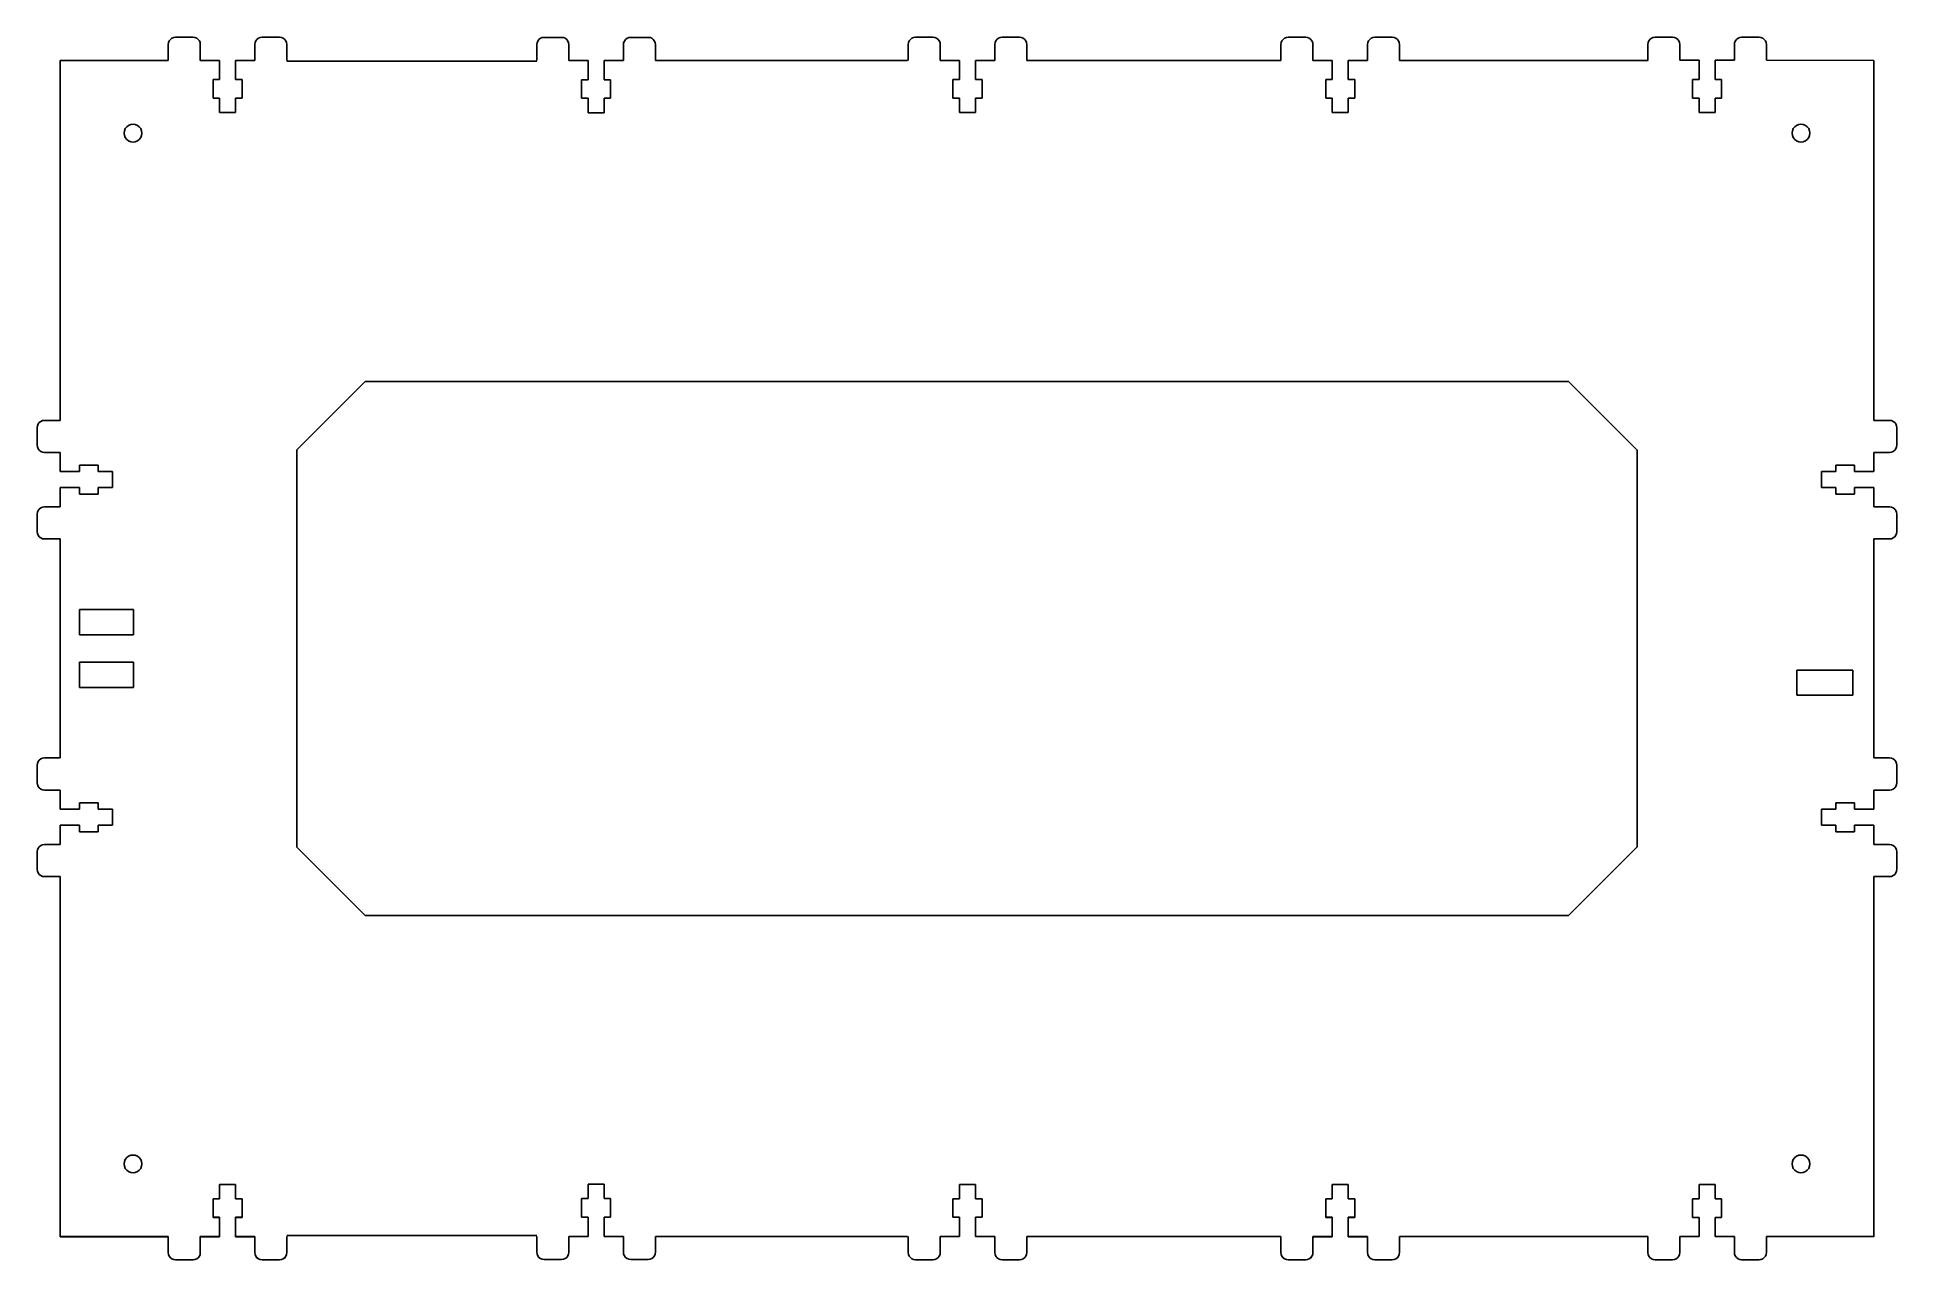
# Model space of a CAD drawing. Header units: millimetres. Extents: x 1 to 513, y 1 to 337.
import ezdxf

# ---------------------------------------------------------------- set-up
doc = ezdxf.new("R2010")
doc.units = ezdxf.units.MM
doc.header["$MEASUREMENT"] = 0

msp = doc.modelspace()

# ---------------------------------------------------------------- linework, layer by layer
for p, q in [((37.28, 335.12), (37.35, 335.64)), ((37.28, 330.77), (37.28, 335.12)), ((37.35, 335.64), (37.55, 336.12)), ((37.55, 336.12), (37.86, 336.54)), ((37.86, 336.54), (38.28, 336.85)), ((38.28, 336.85), (38.76, 337.05)), ((38.76, 337.05), (39.28, 337.12)), ((39.28, 337.12), (44.08, 337.12)), ((44.6, 337.05), (44.08, 337.12)), ((45.08, 336.85), (44.6, 337.05)), ((45.49, 336.54), (45.08, 336.85)), ((45.81, 336.12), (45.49, 336.54)), ((46.01, 335.64), (45.81, 336.12)), ((46.08, 335.12), (46.01, 335.64)), ((46.08, 335.12), (46.08, 330.77)), ((61.15, 335.64), (61.08, 335.12)), ((61.08, 330.77), (61.08, 335.12)), ((61.35, 336.12), (61.15, 335.64)), ((61.66, 336.54), (61.35, 336.12)), ((62.08, 336.85), (61.66, 336.54)), ((62.56, 337.05), (62.08, 336.85)), ((63.08, 337.12), (62.56, 337.05)), ((63.08, 337.12), (67.88, 337.12)), ((68.4, 337.05), (67.88, 337.12)), ((68.88, 336.85), (68.4, 337.05)), ((69.29, 336.54), (68.88, 336.85)), ((69.61, 336.12), (69.29, 336.54)), ((69.81, 335.64), (69.61, 336.12)), ((69.88, 335.12), (69.81, 335.64)), ((69.88, 335.12), (69.88, 330.77)), ((138.6, 335.08), (138.67, 335.6)), ((138.6, 330.73), (138.6, 335.08)), ((138.67, 335.6), (138.87, 336.08)), ((138.87, 336.08), (139.18, 336.5)), ((139.18, 336.5), (139.6, 336.82)), ((139.6, 336.82), (140.08, 337.02)), ((140.08, 337.02), (140.6, 337.08)), ((140.6, 337.08), (145.4, 337.08)), ((145.4, 337.08), (145.92, 337.02)), ((145.92, 337.02), (146.4, 336.82)), ((146.4, 336.82), (146.81, 336.5)), ((146.81, 336.5), (147.13, 336.08)), ((147.13, 336.08), (147.33, 335.6)), ((147.33, 335.6), (147.4, 335.08)), ((147.4, 335.08), (147.4, 330.73)), ((162.4, 335.08), (162.47, 335.6)), ((162.4, 330.73), (162.4, 335.08)), ((162.47, 335.6), (162.67, 336.08)), ((162.67, 336.08), (162.98, 336.5)), ((162.98, 336.5), (163.4, 336.82)), ((163.4, 336.82), (163.88, 337.02)), ((163.88, 337.02), (164.4, 337.08)), ((164.4, 337.08), (169.2, 337.08)), ((169.72, 337.02), (169.2, 337.08)), ((170.2, 336.82), (169.72, 337.02)), ((170.61, 336.5), (170.2, 336.82)), ((170.93, 336.08), (170.61, 336.5)), ((171.13, 335.6), (170.93, 336.08)), ((171.2, 335.08), (171.13, 335.6)), ((171.2, 335.08), (171.2, 330.73)), ((240.71, 335.12), (240.78, 335.64)), ((240.71, 330.77), (240.71, 335.12)), ((240.78, 335.64), (240.98, 336.12)), ((240.98, 336.12), (241.3, 336.54)), ((241.3, 336.54), (241.71, 336.85)), ((241.71, 336.85), (242.2, 337.05)), ((242.2, 337.05), (242.71, 337.12)), ((242.71, 337.12), (247.51, 337.12)), ((247.51, 337.12), (248.03, 337.05)), ((248.03, 337.05), (248.51, 336.85)), ((248.51, 336.85), (248.93, 336.54)), ((248.93, 336.54), (249.25, 336.12)), ((249.25, 336.12), (249.45, 335.64)), ((249.45, 335.64), (249.51, 335.12)), ((249.51, 335.12), (249.51, 330.77)), ((264.51, 335.12), (264.58, 335.64)), ((264.51, 330.77), (264.51, 335.12)), ((264.58, 335.64), (264.78, 336.12)), ((264.78, 336.12), (265.1, 336.54)), ((265.1, 336.54), (265.51, 336.85)), ((265.51, 336.85), (266, 337.05)), ((266, 337.05), (266.51, 337.12)), ((266.51, 337.12), (271.31, 337.12)), ((271.83, 337.05), (271.31, 337.12)), ((272.31, 336.85), (271.83, 337.05)), ((272.73, 336.54), (272.31, 336.85)), ((273.05, 336.12), (272.73, 336.54)), ((273.25, 335.64), (273.05, 336.12)), ((273.31, 335.12), (273.25, 335.64)), ((273.31, 335.12), (273.31, 330.77)), ((343.19, 335.12), (343.26, 335.64)), ((343.19, 330.77), (343.19, 335.12)), ((343.26, 335.64), (343.46, 336.12)), ((343.46, 336.12), (343.78, 336.54)), ((343.78, 336.54), (344.19, 336.85)), ((344.19, 336.85), (344.67, 337.05)), ((344.67, 337.05), (345.19, 337.12)), ((345.19, 337.12), (349.99, 337.12)), ((349.99, 337.12), (350.51, 337.05)), ((350.51, 337.05), (350.99, 336.85)), ((350.99, 336.85), (351.4, 336.54)), ((351.4, 336.54), (351.72, 336.12)), ((351.72, 336.12), (351.92, 335.64)), ((351.92, 335.64), (351.99, 335.12)), ((351.99, 335.12), (351.99, 330.77)), ((367.06, 335.64), (366.99, 335.12)), ((366.99, 330.77), (366.99, 335.12)), ((367.26, 336.12), (367.06, 335.64)), ((367.58, 336.54), (367.26, 336.12)), ((367.99, 336.85), (367.58, 336.54)), ((368.47, 337.05), (367.99, 336.85)), ((368.99, 337.12), (368.47, 337.05)), ((368.99, 337.12), (373.79, 337.12)), ((373.79, 337.12), (374.31, 337.05)), ((374.31, 337.05), (374.79, 336.85)), ((374.79, 336.85), (375.2, 336.54)), ((375.2, 336.54), (375.52, 336.12)), ((375.52, 336.12), (375.72, 335.64)), ((375.72, 335.64), (375.79, 335.12)), ((375.79, 335.12), (375.79, 330.77)), ((444.05, 335.13), (444.12, 335.65)), ((444.05, 330.78), (444.05, 335.13)), ((444.12, 335.65), (444.32, 336.13)), ((444.32, 336.13), (444.64, 336.54)), ((444.64, 336.54), (445.05, 336.86)), ((445.05, 336.86), (445.54, 337.06)), ((445.54, 337.06), (446.05, 337.13)), ((446.05, 337.13), (450.85, 337.13)), ((450.85, 337.13), (451.37, 337.06)), ((451.37, 337.06), (451.85, 336.86)), ((451.85, 336.86), (452.27, 336.54)), ((452.27, 336.54), (452.59, 336.13)), ((452.59, 336.13), (452.79, 335.65)), ((452.79, 335.65), (452.85, 335.13)), ((452.85, 335.13), (452.85, 330.78)), ((467.85, 335.13), (467.92, 335.65)), ((467.85, 330.78), (467.85, 335.13)), ((467.92, 335.65), (468.12, 336.13)), ((468.12, 336.13), (468.44, 336.54)), ((468.44, 336.54), (468.85, 336.86)), ((468.85, 336.86), (469.34, 337.06)), ((469.34, 337.06), (469.85, 337.13)), ((469.85, 337.13), (474.65, 337.13)), ((475.17, 337.06), (474.65, 337.13)), ((475.65, 336.86), (475.17, 337.06)), ((476.07, 336.54), (475.65, 336.86)), ((476.39, 336.13), (476.07, 336.54)), ((476.59, 335.65), (476.39, 336.13)), ((476.65, 335.13), (476.59, 335.65)), ((476.65, 335.13), (476.65, 330.78)), ((7.58, 231.82), (7.58, 330.77)), ((7.58, 330.77), (37.28, 330.77)), ((46.08, 330.77), (51.38, 330.77)), ((51.38, 330.77), (51.38, 325.47)), ((55.78, 330.77), (61.08, 330.77)), ((55.78, 325.47), (55.78, 330.77)), ((69.88, 330.5), (138.61, 330.5)), ((147.4, 330.73), (152.7, 330.73)), ((152.7, 330.73), (152.7, 325.43)), ((157.1, 325.43), (157.1, 330.73)), ((157.1, 330.73), (162.4, 330.73)), ((171.2, 330.73), (240.53, 330.73)), ((249.51, 330.77), (254.81, 330.77)), ((254.81, 330.77), (254.81, 325.47)), ((259.21, 325.47), (259.21, 330.77)), ((259.21, 330.77), (264.51, 330.77)), ((273.31, 330.77), (343.19, 330.77)), ((351.99, 330.77), (357.29, 330.77)), ((357.29, 330.77), (357.29, 325.47)), ((361.69, 325.47), (361.69, 330.77)), ((361.69, 330.77), (366.99, 330.77)), ((375.79, 330.77), (444.12, 330.77)), ((452.85, 330.78), (458.15, 330.78)), ((458.15, 330.78), (458.15, 325.48)), ((462.55, 325.48), (462.55, 330.78)), ((462.55, 330.78), (467.85, 330.78)), ((476.65, 330.78), (506.16, 330.77)), ((506.16, 330.77), (506.16, 231.82)), ((49.58, 325.47), (49.58, 320.37)), ((51.38, 325.47), (49.58, 325.47)), ((57.58, 325.47), (55.78, 325.47)), ((57.58, 320.37), (57.58, 325.47)), ((150.9, 325.43), (150.9, 320.33)), ((152.7, 325.43), (150.9, 325.43)), ((158.9, 325.43), (157.1, 325.43)), ((158.9, 320.33), (158.9, 325.43)), ((253.01, 325.47), (253.01, 320.37)), ((254.81, 325.47), (253.01, 325.47)), ((261.01, 325.47), (259.21, 325.47)), ((261.01, 320.37), (261.01, 325.47)), ((355.49, 325.47), (355.49, 320.37)), ((357.29, 325.47), (355.49, 325.47)), ((363.49, 325.47), (361.69, 325.47)), ((363.49, 320.37), (363.49, 325.47)), ((456.35, 325.48), (456.35, 320.38)), ((458.15, 325.48), (456.35, 325.48)), ((464.35, 325.48), (462.55, 325.48)), ((464.35, 320.38), (464.35, 325.48)), ((49.58, 320.37), (51.38, 320.37)), ((51.38, 320.37), (51.38, 316.42)), ((55.78, 316.42), (55.78, 320.37)), ((55.78, 320.37), (57.58, 320.37)), ((150.9, 320.33), (152.7, 320.33)), ((152.7, 320.33), (152.7, 316.38)), ((157.1, 320.33), (158.9, 320.33)), ((157.1, 316.38), (157.1, 320.33)), ((253.01, 320.37), (254.81, 320.37)), ((254.81, 320.37), (254.81, 316.42)), ((259.21, 320.37), (261.01, 320.37)), ((259.21, 316.42), (259.21, 320.37)), ((355.49, 320.37), (357.29, 320.37)), ((357.29, 320.37), (357.29, 316.42)), ((361.69, 316.42), (361.69, 320.37)), ((361.69, 320.37), (363.49, 320.37)), ((456.35, 320.38), (458.15, 320.38)), ((458.15, 320.38), (458.15, 316.43)), ((462.55, 320.38), (464.35, 320.38)), ((462.55, 316.43), (462.55, 320.38)), ((25.21, 311.41), (25.46, 312)), ((25.46, 312), (25.85, 312.5)), ((25.85, 312.5), (26.35, 312.89)), ((26.35, 312.89), (26.94, 313.14)), ((26.94, 313.14), (27.58, 313.22)), ((27.58, 313.22), (28.21, 313.14)), ((28.21, 313.14), (28.8, 312.89)), ((28.8, 312.89), (29.31, 312.5)), ((29.31, 312.5), (29.7, 312)), ((29.7, 312), (29.95, 311.41)), ((51.38, 316.42), (55.78, 316.42)), ((152.7, 316.38), (157.1, 316.38)), ((254.81, 316.42), (259.21, 316.42)), ((357.29, 316.42), (361.69, 316.42)), ((458.15, 316.43), (462.55, 316.43)), ((484.04, 312), (483.8, 311.41)), ((484.43, 312.5), (484.04, 312)), ((484.94, 312.89), (484.43, 312.5)), ((485.53, 313.14), (484.94, 312.89)), ((486.16, 313.22), (485.53, 313.14)), ((486.8, 313.14), (486.16, 313.22)), ((487.39, 312.89), (486.8, 313.14)), ((487.89, 312.5), (487.39, 312.89)), ((488.28, 312), (487.89, 312.5)), ((488.53, 311.41), (488.28, 312)), ((25.13, 310.77), (25.21, 311.41)), ((25.21, 310.14), (25.13, 310.77)), ((25.46, 309.55), (25.21, 310.14)), ((25.85, 309.04), (25.46, 309.55)), ((26.35, 308.65), (25.85, 309.04)), ((26.94, 308.41), (26.35, 308.65)), ((27.58, 308.32), (26.94, 308.41)), ((28.21, 308.41), (27.58, 308.32)), ((28.8, 308.65), (28.21, 308.41)), ((29.31, 309.04), (28.8, 308.65)), ((29.7, 309.55), (29.31, 309.04)), ((29.95, 310.14), (29.7, 309.55)), ((29.95, 311.41), (30.03, 310.77)), ((30.03, 310.77), (29.95, 310.14)), ((483.8, 311.41), (483.71, 310.77)), ((483.71, 310.77), (483.8, 310.14)), ((483.8, 310.14), (484.04, 309.55)), ((484.04, 309.55), (484.43, 309.04)), ((484.43, 309.04), (484.94, 308.65)), ((484.94, 308.65), (485.53, 308.41)), ((485.53, 308.41), (486.16, 308.32)), ((486.16, 308.32), (486.8, 308.41)), ((486.8, 308.41), (487.39, 308.65)), ((487.39, 308.65), (487.89, 309.04)), ((487.89, 309.04), (488.28, 309.55)), ((488.28, 309.55), (488.53, 310.14)), ((488.61, 310.77), (488.53, 311.41)), ((488.53, 310.14), (488.61, 310.77)), ((91.37, 242.52), (72.58, 223.74)), ((422.29, 242.52), (91.37, 242.52)), ((441.16, 223.65), (422.29, 242.52)), ((1.3, 230.34), (1.23, 229.82)), ((1.5, 230.82), (1.3, 230.34)), ((1.81, 231.24), (1.5, 230.82)), ((2.23, 231.55), (1.81, 231.24)), ((2.71, 231.75), (2.23, 231.55)), ((3.23, 231.82), (2.71, 231.75)), ((3.23, 231.82), (7.58, 231.82)), ((506.16, 231.82), (510.51, 231.82)), ((511.03, 231.75), (510.51, 231.82)), ((511.51, 231.55), (511.03, 231.75)), ((511.93, 231.24), (511.51, 231.55)), ((512.24, 230.82), (511.93, 231.24)), ((512.44, 230.34), (512.24, 230.82)), ((512.51, 229.82), (512.44, 230.34)), ((1.23, 225.02), (1.23, 229.82)), ((1.3, 224.5), (1.23, 225.02)), ((512.51, 225.02), (512.44, 224.5)), ((512.51, 229.82), (512.51, 225.02)), ((1.5, 224.02), (1.3, 224.5)), ((1.81, 223.61), (1.5, 224.02)), ((2.23, 223.29), (1.81, 223.61)), ((2.71, 223.09), (2.23, 223.29)), ((3.23, 223.02), (2.71, 223.09)), ((7.58, 223.02), (3.23, 223.02)), ((7.58, 217.72), (7.58, 223.02)), ((72.58, 223.74), (72.58, 114.51)), ((441.16, 114.51), (441.16, 223.74)), ((506.16, 223.02), (506.16, 217.72)), ((510.51, 223.02), (506.16, 223.02)), ((511.03, 223.09), (510.51, 223.02)), ((511.51, 223.29), (511.03, 223.09)), ((511.93, 223.61), (511.51, 223.29)), ((512.24, 224.02), (511.93, 223.61)), ((512.44, 224.5), (512.24, 224.02)), ((12.88, 217.72), (7.58, 217.72)), ((12.88, 219.52), (12.88, 217.72)), ((17.98, 219.52), (12.88, 219.52)), ((17.98, 217.72), (17.98, 219.52)), ((21.93, 217.72), (17.98, 217.72)), ((21.93, 213.32), (21.93, 217.72)), ((491.81, 217.72), (491.81, 213.32)), ((495.76, 217.72), (491.81, 217.72)), ((500.86, 219.52), (495.76, 219.52)), ((495.76, 219.52), (495.76, 217.72)), ((500.86, 217.72), (500.86, 219.52)), ((506.16, 217.72), (500.86, 217.72)), ((7.58, 213.32), (12.88, 213.32)), ((7.58, 208.02), (7.58, 213.32)), ((12.88, 213.32), (12.88, 211.52)), ((12.88, 211.52), (17.98, 211.52)), ((17.98, 211.52), (17.98, 213.32)), ((17.98, 213.32), (21.93, 213.32)), ((491.81, 213.32), (495.76, 213.32)), ((495.76, 213.32), (495.76, 211.52)), ((495.76, 211.52), (500.86, 211.52)), ((500.86, 213.32), (506.16, 213.32)), ((500.86, 211.52), (500.86, 213.32)), ((506.16, 213.32), (506.16, 208.02)), ((1.3, 206.54), (1.23, 206.02)), ((1.23, 201.22), (1.23, 206.02)), ((1.5, 207.02), (1.3, 206.54)), ((1.81, 207.44), (1.5, 207.02)), ((2.23, 207.75), (1.81, 207.44)), ((2.71, 207.95), (2.23, 207.75)), ((3.23, 208.02), (2.71, 207.95)), ((3.23, 208.02), (7.58, 208.02)), ((506.16, 208.02), (510.51, 208.02)), ((510.51, 208.02), (511.03, 207.95)), ((511.03, 207.95), (511.51, 207.75)), ((511.51, 207.75), (511.93, 207.44)), ((511.93, 207.44), (512.24, 207.02)), ((512.24, 207.02), (512.44, 206.54)), ((512.44, 206.54), (512.51, 206.02)), ((512.51, 206.02), (512.51, 201.22)), ((1.3, 200.7), (1.23, 201.22)), ((1.5, 200.22), (1.3, 200.7)), ((1.81, 199.81), (1.5, 200.22)), ((2.23, 199.49), (1.81, 199.81)), ((2.71, 199.29), (2.23, 199.49)), ((511.03, 199.29), (511.51, 199.49)), ((511.51, 199.49), (511.93, 199.81)), ((511.93, 199.81), (512.24, 200.22)), ((512.24, 200.22), (512.44, 200.7)), ((512.44, 200.7), (512.51, 201.22)), ((3.23, 199.22), (2.71, 199.29)), ((7.58, 199.22), (3.23, 199.22)), ((7.58, 139.02), (7.58, 199.22)), ((506.16, 199.22), (506.16, 139.02)), ((510.51, 199.22), (506.16, 199.22)), ((510.51, 199.22), (511.03, 199.29)), ((12.88, 172.87), (12.88, 179.87)), ((12.88, 179.87), (27.68, 179.87)), ((27.68, 179.87), (27.68, 172.87)), ((27.68, 172.87), (12.88, 172.87)), ((12.88, 158.37), (12.88, 165.37)), ((12.88, 165.37), (27.68, 165.37)), ((27.68, 165.37), (27.68, 158.37)), ((485.06, 156.27), (485.06, 163.17)), ((485.06, 163.17), (500.46, 163.17)), ((500.46, 163.17), (500.46, 156.27)), ((27.68, 158.37), (12.88, 158.37)), ((500.46, 156.27), (485.06, 156.27)), ((1.81, 138.44), (1.5, 138.02)), ((2.23, 138.75), (1.81, 138.44)), ((2.71, 138.95), (2.23, 138.75)), ((3.23, 139.02), (2.71, 138.95)), ((3.23, 139.02), (7.58, 139.02)), ((506.16, 139.02), (510.51, 139.02)), ((511.03, 138.95), (510.51, 139.02)), ((511.51, 138.75), (511.03, 138.95)), ((511.93, 138.44), (511.51, 138.75)), ((512.24, 138.02), (511.93, 138.44)), ((1.3, 137.54), (1.23, 137.02)), ((1.23, 132.22), (1.23, 137.02)), ((1.5, 138.02), (1.3, 137.54)), ((512.44, 137.54), (512.24, 138.02)), ((512.51, 137.02), (512.44, 137.54)), ((512.51, 137.02), (512.51, 132.22)), ((1.3, 131.7), (1.23, 132.22)), ((1.5, 131.22), (1.3, 131.7)), ((1.81, 130.81), (1.5, 131.22)), ((2.23, 130.49), (1.81, 130.81)), ((2.71, 130.29), (2.23, 130.49)), ((3.23, 130.22), (2.71, 130.29)), ((7.58, 130.22), (3.23, 130.22)), ((7.58, 124.92), (7.58, 130.22)), ((506.16, 130.22), (506.16, 124.92)), ((510.51, 130.22), (506.16, 130.22)), ((510.51, 130.22), (511.03, 130.29)), ((511.03, 130.29), (511.51, 130.49)), ((511.51, 130.49), (511.93, 130.81)), ((511.93, 130.81), (512.24, 131.22)), ((512.24, 131.22), (512.44, 131.7)), ((512.44, 131.7), (512.51, 132.22)), ((12.88, 124.92), (7.58, 124.92)), ((12.88, 126.72), (12.88, 124.92)), ((17.98, 126.72), (12.88, 126.72)), ((17.98, 124.92), (17.98, 126.72)), ((21.93, 124.92), (17.98, 124.92)), ((21.93, 120.52), (21.93, 124.92)), ((495.76, 124.92), (491.81, 124.92)), ((491.81, 124.92), (491.81, 120.52)), ((500.86, 126.72), (495.76, 126.72)), ((495.76, 126.72), (495.76, 124.92)), ((500.86, 124.92), (500.86, 126.72)), ((506.16, 124.92), (500.86, 124.92)), ((7.58, 120.52), (12.88, 120.52)), ((7.58, 115.22), (7.58, 120.52)), ((12.88, 120.52), (12.88, 118.72)), ((12.88, 118.72), (17.98, 118.72)), ((17.98, 120.52), (21.93, 120.52)), ((17.98, 118.72), (17.98, 120.52)), ((491.81, 120.52), (495.76, 120.52)), ((495.76, 120.52), (495.76, 118.72)), ((495.76, 118.72), (500.86, 118.72)), ((500.86, 120.52), (506.16, 120.52)), ((500.86, 118.72), (500.86, 120.52)), ((506.16, 120.52), (506.16, 115.22)), ((1.23, 113.22), (1.3, 113.74)), ((1.23, 108.42), (1.23, 113.22)), ((1.3, 113.74), (1.5, 114.22)), ((1.5, 114.22), (1.81, 114.64)), ((1.81, 114.64), (2.23, 114.95)), ((2.23, 114.95), (2.71, 115.15)), ((2.71, 115.15), (3.23, 115.22)), ((3.23, 115.22), (7.58, 115.22)), ((72.58, 114.51), (91.37, 95.72)), ((422.29, 95.72), (441.08, 114.51)), ((506.16, 115.22), (510.51, 115.22)), ((511.03, 115.15), (510.51, 115.22)), ((511.51, 114.95), (511.03, 115.15)), ((511.93, 114.64), (511.51, 114.95)), ((512.24, 114.22), (511.93, 114.64)), ((512.44, 113.74), (512.24, 114.22)), ((512.51, 113.22), (512.44, 113.74)), ((512.51, 113.22), (512.51, 108.42)), ((1.3, 107.9), (1.23, 108.42)), ((1.5, 107.42), (1.3, 107.9)), ((1.81, 107.01), (1.5, 107.42)), ((511.93, 107.01), (512.24, 107.42)), ((512.24, 107.42), (512.44, 107.9)), ((512.44, 107.9), (512.51, 108.42)), ((2.23, 106.69), (1.81, 107.01)), ((2.71, 106.49), (2.23, 106.69)), ((3.23, 106.42), (2.71, 106.49)), ((7.58, 106.42), (3.23, 106.42)), ((7.58, 7.45), (7.58, 106.42)), ((506.16, 106.42), (506.16, 7.45)), ((510.51, 106.42), (506.16, 106.42)), ((510.51, 106.42), (511.03, 106.49)), ((511.03, 106.49), (511.51, 106.69)), ((511.51, 106.69), (511.93, 107.01)), ((91.37, 95.72), (422.29, 95.72)), ((25.13, 27.45), (25.21, 28.08)), ((25.21, 26.81), (25.13, 27.45)), ((25.21, 28.08), (25.46, 28.67)), ((25.46, 26.22), (25.21, 26.81)), ((25.46, 28.67), (25.85, 29.18)), ((25.85, 25.72), (25.46, 26.22)), ((25.85, 29.18), (26.35, 29.57)), ((26.35, 25.33), (25.85, 25.72)), ((26.35, 29.57), (26.94, 29.82)), ((26.94, 29.82), (27.58, 29.9)), ((27.58, 29.9), (28.21, 29.82)), ((28.21, 29.82), (28.8, 29.57)), ((28.8, 29.57), (29.31, 29.18)), ((29.31, 25.72), (28.8, 25.33)), ((29.31, 29.18), (29.7, 28.67)), ((29.7, 26.22), (29.31, 25.72)), ((29.7, 28.67), (29.95, 28.08)), ((29.95, 26.81), (29.7, 26.22)), ((29.95, 28.08), (30.03, 27.45)), ((30.03, 27.45), (29.95, 26.81)), ((483.8, 28.08), (483.71, 27.45)), ((483.71, 27.45), (483.8, 26.81)), ((484.04, 28.67), (483.8, 28.08)), ((483.8, 26.81), (484.04, 26.22)), ((484.43, 29.18), (484.04, 28.67)), ((484.04, 26.22), (484.43, 25.72)), ((484.94, 29.57), (484.43, 29.18)), ((484.43, 25.72), (484.94, 25.33)), ((485.53, 29.82), (484.94, 29.57)), ((486.16, 29.9), (485.53, 29.82)), ((486.8, 29.82), (486.16, 29.9)), ((487.39, 29.57), (486.8, 29.82)), ((487.89, 29.18), (487.39, 29.57)), ((487.39, 25.33), (487.89, 25.72)), ((488.28, 28.67), (487.89, 29.18)), ((487.89, 25.72), (488.28, 26.22)), ((488.53, 28.08), (488.28, 28.67)), ((488.28, 26.22), (488.53, 26.81)), ((488.61, 27.45), (488.53, 28.08)), ((488.53, 26.81), (488.61, 27.45)), ((26.94, 25.08), (26.35, 25.33)), ((27.58, 25), (26.94, 25.08)), ((28.21, 25.08), (27.58, 25)), ((28.8, 25.33), (28.21, 25.08)), ((51.38, 21.82), (55.78, 21.82)), ((51.38, 17.87), (51.38, 21.82)), ((55.78, 21.8), (51.38, 21.8)), ((51.38, 21.8), (51.38, 17.85)), ((55.78, 21.82), (55.78, 17.87)), ((55.78, 17.85), (55.78, 21.8)), ((152.7, 21.86), (157.1, 21.86)), ((152.7, 17.91), (152.7, 21.86)), ((157.1, 21.86), (157.1, 17.91)), ((254.81, 21.82), (259.21, 21.82)), ((254.81, 17.87), (254.81, 21.82)), ((259.21, 21.82), (259.21, 17.87)), ((357.29, 17.87), (357.29, 21.82)), ((357.29, 21.82), (361.69, 21.82)), ((357.29, 21.8), (357.29, 17.85)), ((361.69, 21.8), (357.29, 21.8)), ((361.69, 21.82), (361.69, 17.87)), ((361.69, 17.85), (361.69, 21.8)), ((458.15, 21.81), (462.55, 21.81)), ((458.15, 17.86), (458.15, 21.81)), ((462.55, 21.81), (462.55, 17.86)), ((484.94, 25.33), (485.53, 25.08)), ((485.53, 25.08), (486.16, 25)), ((486.16, 25), (486.8, 25.08)), ((486.8, 25.08), (487.39, 25.33)), ((49.58, 12.77), (49.58, 17.87)), ((49.58, 17.87), (51.38, 17.87)), ((51.38, 17.85), (49.58, 17.85)), ((49.58, 17.85), (49.58, 12.75)), ((55.78, 17.87), (57.58, 17.87)), ((57.58, 17.85), (55.78, 17.85)), ((57.58, 17.87), (57.58, 12.77)), ((57.58, 12.75), (57.58, 17.85)), ((150.9, 12.81), (150.9, 17.91)), ((150.9, 17.91), (152.7, 17.91)), ((157.1, 17.91), (158.9, 17.91)), ((158.9, 17.91), (158.9, 12.81)), ((253.01, 12.77), (253.01, 17.87)), ((253.01, 17.87), (254.81, 17.87)), ((259.21, 17.87), (261.01, 17.87)), ((261.01, 17.87), (261.01, 12.77)), ((355.49, 12.77), (355.49, 17.87)), ((355.49, 17.87), (357.29, 17.87)), ((355.49, 17.85), (355.49, 12.75)), ((357.29, 17.85), (355.49, 17.85)), ((361.69, 17.87), (363.49, 17.87)), ((363.49, 17.85), (361.69, 17.85)), ((363.49, 17.87), (363.49, 12.77)), ((363.49, 12.75), (363.49, 17.85)), ((456.35, 12.76), (456.35, 17.86)), ((456.35, 17.86), (458.15, 17.86)), ((462.55, 17.86), (464.35, 17.86)), ((464.35, 17.86), (464.35, 12.76)), ((51.38, 12.77), (49.58, 12.77)), ((49.58, 12.75), (51.38, 12.75)), ((51.38, 7.47), (51.38, 12.77)), ((51.38, 12.75), (51.38, 7.45)), ((57.58, 12.77), (55.78, 12.77)), ((55.78, 12.77), (55.78, 7.47)), ((55.78, 12.75), (57.58, 12.75)), ((55.78, 7.45), (55.78, 12.75)), ((152.7, 12.81), (150.9, 12.81)), ((152.7, 7.51), (152.7, 12.81)), ((157.1, 12.81), (157.1, 7.51)), ((158.9, 12.81), (157.1, 12.81)), ((254.81, 12.77), (253.01, 12.77)), ((254.81, 7.47), (254.81, 12.77)), ((259.21, 12.77), (259.21, 7.47)), ((261.01, 12.77), (259.21, 12.77)), ((357.29, 12.77), (355.49, 12.77)), ((355.49, 12.75), (357.29, 12.75)), ((357.29, 7.47), (357.29, 12.77)), ((357.29, 12.75), (357.29, 7.45)), ((361.69, 12.77), (361.69, 7.47)), ((363.49, 12.77), (361.69, 12.77)), ((361.69, 12.75), (363.49, 12.75)), ((361.69, 7.45), (361.69, 12.75)), ((458.15, 12.76), (456.35, 12.76)), ((458.15, 7.46), (458.15, 12.76)), ((462.55, 12.76), (462.55, 7.46)), ((464.35, 12.76), (462.55, 12.76)), ((7.58, 7.47), (37.28, 7.47)), ((37.28, 7.45), (7.58, 7.45)), ((37.28, 7.47), (37.28, 3.12)), ((37.28, 3.1), (37.28, 7.45)), ((46.08, 7.47), (51.38, 7.47)), ((46.08, 3.12), (46.08, 7.47)), ((51.38, 7.45), (46.08, 7.45)), ((46.08, 7.45), (46.08, 3.1)), ((55.78, 7.47), (61.08, 7.47)), ((61.08, 7.45), (55.78, 7.45)), ((61.08, 7.47), (61.08, 3.12)), ((61.08, 3.1), (61.08, 7.45)), ((69.88, 7.74), (138.61, 7.74)), ((69.88, 3.12), (69.88, 7.47)), ((69.88, 7.45), (69.88, 3.1)), ((138.6, 7.51), (138.6, 3.16)), ((147.4, 7.51), (152.7, 7.51)), ((147.4, 3.16), (147.4, 7.51)), ((157.1, 7.51), (162.4, 7.51)), ((162.4, 7.51), (162.4, 3.16)), ((171.2, 3.16), (171.2, 7.51)), ((171.2, 7.51), (240.53, 7.51)), ((240.71, 7.47), (240.71, 3.12)), ((249.51, 7.47), (254.81, 7.47)), ((249.51, 3.12), (249.51, 7.47)), ((259.21, 7.47), (264.51, 7.47)), ((264.51, 7.47), (264.51, 3.12)), ((273.31, 7.47), (343.19, 7.47)), ((273.31, 3.12), (273.31, 7.47)), ((343.19, 7.47), (343.19, 3.12)), ((343.19, 3.1), (343.19, 7.45)), ((351.99, 7.47), (357.29, 7.47)), ((351.99, 3.12), (351.99, 7.47)), ((351.99, 7.45), (351.99, 3.1)), ((357.29, 7.45), (351.99, 7.45)), ((361.69, 7.47), (366.99, 7.47)), ((366.99, 7.45), (361.69, 7.45)), ((366.99, 7.47), (366.99, 3.12)), ((366.99, 3.1), (366.99, 7.45)), ((375.79, 3.12), (375.79, 7.47)), ((444.05, 7.46), (375.79, 7.47)), ((375.79, 7.45), (375.79, 3.1)), ((444.05, 7.46), (444.05, 3.11)), ((452.85, 7.46), (458.15, 7.46)), ((452.85, 3.11), (452.85, 7.46)), ((462.55, 7.46), (467.85, 7.46)), ((467.85, 7.46), (467.85, 3.11)), ((476.65, 3.11), (476.65, 7.46)), ((476.65, 7.46), (506.16, 7.46)), ((37.28, 3.12), (37.35, 2.6)), ((37.28, 3.1), (37.35, 2.58)), ((37.35, 2.6), (37.55, 2.12)), ((37.35, 2.58), (37.55, 2.1)), ((37.55, 2.12), (37.86, 1.71)), ((37.55, 2.1), (37.86, 1.68)), ((37.86, 1.71), (38.28, 1.39)), ((37.86, 1.68), (38.28, 1.37)), ((38.28, 1.39), (38.76, 1.19)), ((38.28, 1.37), (38.76, 1.17)), ((38.76, 1.19), (39.28, 1.12)), ((38.76, 1.17), (39.28, 1.1)), ((39.28, 1.12), (44.08, 1.12)), ((44.08, 1.1), (39.28, 1.1)), ((44.6, 1.19), (44.08, 1.12)), ((44.08, 1.1), (44.6, 1.17)), ((45.08, 1.39), (44.6, 1.19)), ((44.6, 1.17), (45.08, 1.37)), ((45.49, 1.71), (45.08, 1.39)), ((45.08, 1.37), (45.49, 1.68)), ((45.81, 2.12), (45.49, 1.71)), ((45.49, 1.68), (45.81, 2.1)), ((46.01, 2.6), (45.81, 2.12)), ((45.81, 2.1), (46.01, 2.58)), ((46.08, 3.12), (46.01, 2.6)), ((46.01, 2.58), (46.08, 3.1)), ((61.15, 2.6), (61.08, 3.12)), ((61.08, 3.1), (61.15, 2.58)), ((61.35, 2.12), (61.15, 2.6)), ((61.15, 2.58), (61.35, 2.1)), ((61.66, 1.71), (61.35, 2.12)), ((61.35, 2.1), (61.66, 1.68)), ((62.08, 1.39), (61.66, 1.71)), ((61.66, 1.68), (62.08, 1.37)), ((62.56, 1.19), (62.08, 1.39)), ((62.08, 1.37), (62.56, 1.17)), ((63.08, 1.12), (62.56, 1.19)), ((62.56, 1.17), (63.08, 1.1)), ((63.08, 1.12), (67.88, 1.12)), ((67.88, 1.1), (63.08, 1.1)), ((68.4, 1.19), (67.88, 1.12)), ((67.88, 1.1), (68.4, 1.17)), ((68.88, 1.39), (68.4, 1.19)), ((68.4, 1.17), (68.88, 1.37)), ((69.29, 1.71), (68.88, 1.39)), ((68.88, 1.37), (69.29, 1.68)), ((69.61, 2.12), (69.29, 1.71)), ((69.29, 1.68), (69.61, 2.1)), ((69.81, 2.6), (69.61, 2.12)), ((69.61, 2.1), (69.81, 2.58)), ((69.88, 3.12), (69.81, 2.6)), ((69.81, 2.58), (69.88, 3.1)), ((138.6, 3.16), (138.67, 2.64)), ((138.67, 2.64), (138.87, 2.16)), ((138.87, 2.16), (139.18, 1.75)), ((139.18, 1.75), (139.6, 1.43)), ((139.6, 1.43), (140.08, 1.23)), ((140.08, 1.23), (140.6, 1.16)), ((140.6, 1.16), (145.4, 1.16)), ((145.4, 1.16), (145.92, 1.23)), ((145.92, 1.23), (146.4, 1.43)), ((146.4, 1.43), (146.81, 1.75)), ((146.81, 1.75), (147.13, 2.16)), ((147.13, 2.16), (147.33, 2.64)), ((147.33, 2.64), (147.4, 3.16)), ((162.4, 3.16), (162.47, 2.64)), ((162.47, 2.64), (162.67, 2.16)), ((162.67, 2.16), (162.98, 1.75)), ((162.98, 1.75), (163.4, 1.43)), ((163.4, 1.43), (163.88, 1.23)), ((163.88, 1.23), (164.4, 1.16)), ((164.4, 1.16), (169.2, 1.16)), ((169.72, 1.23), (169.2, 1.16)), ((170.2, 1.43), (169.72, 1.23)), ((170.61, 1.75), (170.2, 1.43)), ((170.93, 2.16), (170.61, 1.75)), ((171.13, 2.64), (170.93, 2.16)), ((171.2, 3.16), (171.13, 2.64)), ((240.71, 3.12), (240.78, 2.6)), ((240.78, 2.6), (240.98, 2.12)), ((240.98, 2.12), (241.3, 1.71)), ((241.3, 1.71), (241.71, 1.39)), ((241.71, 1.39), (242.2, 1.19)), ((242.2, 1.19), (242.71, 1.12)), ((242.71, 1.12), (247.51, 1.12)), ((247.51, 1.12), (248.03, 1.19)), ((248.03, 1.19), (248.51, 1.39)), ((248.51, 1.39), (248.93, 1.71)), ((248.93, 1.71), (249.25, 2.12)), ((249.25, 2.12), (249.45, 2.6)), ((249.45, 2.6), (249.51, 3.12)), ((264.51, 3.12), (264.58, 2.6)), ((264.58, 2.6), (264.78, 2.12)), ((264.78, 2.12), (265.1, 1.71)), ((265.1, 1.71), (265.51, 1.39)), ((265.51, 1.39), (266, 1.19)), ((266, 1.19), (266.51, 1.12)), ((266.51, 1.12), (271.31, 1.12)), ((271.83, 1.19), (271.31, 1.12)), ((272.31, 1.39), (271.83, 1.19)), ((272.73, 1.71), (272.31, 1.39)), ((273.05, 2.12), (272.73, 1.71)), ((273.25, 2.6), (273.05, 2.12)), ((273.31, 3.12), (273.25, 2.6)), ((343.19, 3.12), (343.26, 2.6)), ((343.19, 3.1), (343.26, 2.58)), ((343.26, 2.6), (343.46, 2.12)), ((343.26, 2.58), (343.46, 2.1)), ((343.46, 2.12), (343.78, 1.71)), ((343.46, 2.1), (343.78, 1.68)), ((343.78, 1.71), (344.19, 1.39)), ((343.78, 1.68), (344.19, 1.37)), ((344.19, 1.39), (344.67, 1.19)), ((344.19, 1.37), (344.67, 1.17)), ((344.67, 1.19), (345.19, 1.12)), ((344.67, 1.17), (345.19, 1.1)), ((345.19, 1.12), (349.99, 1.12)), ((349.99, 1.1), (345.19, 1.1)), ((349.99, 1.12), (350.51, 1.19)), ((349.99, 1.1), (350.51, 1.17)), ((350.51, 1.19), (350.99, 1.39)), ((350.51, 1.17), (350.99, 1.37)), ((350.99, 1.39), (351.4, 1.71)), ((350.99, 1.37), (351.4, 1.68)), ((351.4, 1.71), (351.72, 2.12)), ((351.4, 1.68), (351.72, 2.1)), ((351.72, 2.12), (351.92, 2.6)), ((351.72, 2.1), (351.92, 2.58)), ((351.92, 2.6), (351.99, 3.12)), ((351.92, 2.58), (351.99, 3.1)), ((367.06, 2.6), (366.99, 3.12)), ((366.99, 3.1), (367.06, 2.58)), ((367.26, 2.12), (367.06, 2.6)), ((367.06, 2.58), (367.26, 2.1)), ((367.58, 1.71), (367.26, 2.12)), ((367.26, 2.1), (367.58, 1.68)), ((367.99, 1.39), (367.58, 1.71)), ((367.58, 1.68), (367.99, 1.37)), ((368.47, 1.19), (367.99, 1.39)), ((367.99, 1.37), (368.47, 1.17)), ((368.99, 1.12), (368.47, 1.19)), ((368.47, 1.17), (368.99, 1.1)), ((373.79, 1.1), (368.99, 1.1)), ((373.79, 1.12), (374.31, 1.19)), ((374.31, 1.17), (373.79, 1.1)), ((374.31, 1.19), (374.79, 1.39)), ((374.79, 1.37), (374.31, 1.17)), ((374.79, 1.39), (375.2, 1.71)), ((375.2, 1.68), (374.79, 1.37)), ((375.2, 1.71), (375.52, 2.12)), ((375.52, 2.1), (375.2, 1.68)), ((375.52, 2.12), (375.72, 2.6)), ((375.72, 2.58), (375.52, 2.1)), ((375.72, 2.6), (375.79, 3.12)), ((375.79, 3.1), (375.72, 2.58)), ((444.05, 3.11), (444.12, 2.6)), ((444.12, 2.6), (444.32, 2.11)), ((444.32, 2.11), (444.64, 1.7)), ((444.64, 1.7), (445.05, 1.38)), ((445.05, 1.38), (445.54, 1.18)), ((445.54, 1.18), (446.05, 1.11)), ((446.05, 1.11), (450.85, 1.11)), ((450.85, 1.11), (451.37, 1.18)), ((451.37, 1.18), (451.85, 1.38)), ((451.85, 1.38), (452.27, 1.7)), ((452.27, 1.7), (452.59, 2.11)), ((452.59, 2.11), (452.79, 2.6)), ((452.79, 2.6), (452.85, 3.11)), ((467.85, 3.11), (467.92, 2.6)), ((467.92, 2.6), (468.12, 2.11)), ((468.12, 2.11), (468.44, 1.7)), ((468.44, 1.7), (468.85, 1.38)), ((468.85, 1.38), (469.34, 1.18)), ((469.34, 1.18), (469.85, 1.11)), ((469.85, 1.11), (474.65, 1.11)), ((475.17, 1.18), (474.65, 1.11)), ((475.65, 1.38), (475.17, 1.18)), ((476.07, 1.7), (475.65, 1.38)), ((476.39, 2.11), (476.07, 1.7)), ((476.59, 2.6), (476.39, 2.11)), ((476.65, 3.11), (476.59, 2.6))]:
    msp.add_line(p, q)

doc.saveas('drawing.dxf')
